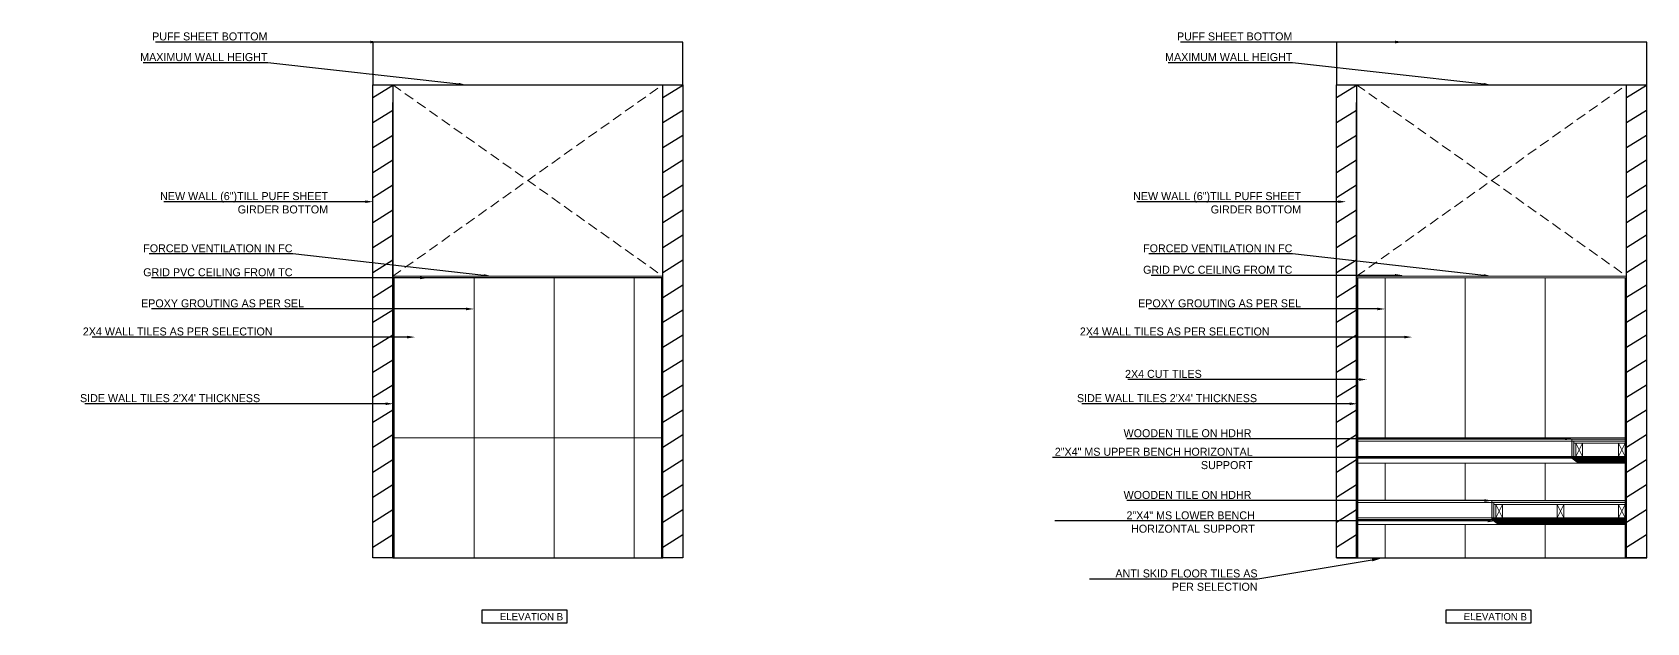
# Model space of a CAD drawing. Header units: millimetres. Extents: x 1464389 to 1998638, y -29162 to 256806.
# Drawn here: x 1628690 to 1640794, y 103465 to 107891 of the extents above; entities that cross this region are included whole.
import ezdxf
from ezdxf import colors
from ezdxf.entities.mleader import LeaderData, LeaderLine
from ezdxf.math import Vec2, Vec3

# ---------------------------------------------------------------- set-up
doc = ezdxf.new("R2010")
doc.units = ezdxf.units.MM
doc.header["$LTSCALE"] = 15
doc.linetypes.add('DASHED2', pattern=[0.375, 0.25, -0.125])
doc.layers.get('0').update_dxf_attribs({"lineweight": 5})
for name, color, linetype, lineweight in [('false ceiling', 124, 'Continuous', 9), ('Hatch', 252, 'Continuous', 15), ('LS_DR_TEXT', 7, 'Continuous', 13), ('WALL TILE', 4, 'Continuous', 5)]:
    doc.layers.add(name, color=color, linetype=linetype, lineweight=lineweight)
for name, color, linetype in [('Layer 1', 7, 'Continuous'), ('NEW WALL', 5, 'Continuous'), ('S-pchat-9', 9, 'Continuous'), ('Text', 250, 'Continuous'), ('Walls & Columns', 7, 'Continuous')]:
    doc.layers.add(name, color=color, linetype=linetype)
doc.layers.add('TEXTS', color=7, linetype='Continuous', true_color=0x636466)

msp = doc.modelspace()

# ---------------------------------------------------------------- hatches: boundary and pattern name
at = {"layer": 'Hatch', "ltscale": 0.25}
h = msp.add_hatch(color=256, dxfattribs=at)
h.dxf.hatch_style = 1
h.paths.add_polyline_path([(1640233.6, 104840.6), (1640633.6, 104840.6), (1640633.6, 104825.6), (1640233.6, 104825.6)])
h.paths.add_polyline_path([(1640233.6, 104810.6), (1640248.6, 104810.6), (1640248.6, 104710.6), (1640233.6, 104710.6)])
h.paths.add_polyline_path([(1640233.6, 104825.6), (1640248.6, 104825.6), (1640248.6, 104810.6), (1640233.6, 104810.6)])
h = msp.add_hatch(dxfattribs=at)
h.set_pattern_fill('ANSI32', color=256)
h.set_pattern_definition([(45, (475987.733, 419763.2575), (-6.73519209, 6.73519209), []), (45, (475992.223, 419763.2575), (-6.73519209, 6.73519209), [])])
h.paths.add_polyline_path([(1640233.6, 104698.6), (1640233.6, 104710.6), (1640633.6, 104710.6), (1640633.6, 104660.6), (1640283.6, 104660.6)])
h = msp.add_hatch(color=256, dxfattribs=at)
h.dxf.hatch_style = 1
h.paths.add_polyline_path([(1639633.6, 104380.6), (1640633.6, 104380.6), (1640633.6, 104365.6), (1639633.6, 104365.6)])
h.paths.add_polyline_path([(1639633.6, 104365.6), (1639648.6, 104365.6), (1639648.6, 104250.6), (1639633.6, 104250.6)])
h = msp.add_hatch(dxfattribs=at)
h.set_pattern_fill('ANSI32', color=256)
h.set_pattern_definition([(45, (473470.223, 419763.2575), (-6.73519209, 6.73519209), []), (45, (473474.713, 419763.2575), (-6.73519209, 6.73519209), [])])
h.paths.add_polyline_path([(1639633.6, 104250.6), (1639648.6, 104250.6), (1639663.6, 104250.6), (1639713.6, 104250.6), (1640633.6, 104250.6), (1640633.6, 104200.6), (1639683.6, 104200.6), (1639633.6, 104238.6)])
at = {"layer": 'Layer 1', "ltscale": 0.25}
h = msp.add_hatch(dxfattribs=at)
h.set_pattern_fill('ANSI31', color=8, scale=50, angle=167)
h.set_pattern_definition([(212, (735607.25, 284356.97), (84.124683, -134.627635), [])])
h.paths.add_polyline_path([(1631392.5, 107497.6), (1631242.5, 107497.6), (1631242.5, 103950.6), (1631392.5, 103950.6)])
h = msp.add_hatch(dxfattribs=at)
h.set_pattern_fill('ANSI31', color=8, scale=50, angle=167)
h.set_pattern_definition([(212, (737781.7, 284356.97), (84.124683, -134.627635), [])])
h.paths.add_polyline_path([(1633567, 107497.6), (1633417, 107497.6), (1633417, 103950.6), (1633567, 103950.6)])
h = msp.add_hatch(dxfattribs=at)
h.set_pattern_fill('ANSI31', color=8, scale=50, angle=167)
h.set_pattern_definition([(212, (742833.81, 284356.97), (84.124683, -134.627635), [])])
h.paths.add_polyline_path([(1638619.1, 107497.6), (1638469.1, 107497.6), (1638469.1, 103950.6), (1638619.1, 103950.6)])
h = msp.add_hatch(dxfattribs=at)
h.set_pattern_fill('ANSI31', color=8, scale=50, angle=167)
h.set_pattern_definition([(212, (745008.27, 284356.97), (84.124683, -134.627635), [])])
h.paths.add_polyline_path([(1640793.6, 107497.6), (1640643.6, 107497.6), (1640643.6, 103950.6), (1640793.6, 103950.6)])

# ---------------------------------------------------------------- linework, layer by layer
at = {"linetype": 'DASHED2', "ltscale": 20}
for p, q in [((1631392.5, 107497.6), (1633417, 106062.6)), ((1631392.5, 106062.6), (1633417, 107497.6)), ((1638619.1, 107497.6), (1640643.6, 106062.6)), ((1638619.1, 106062.6), (1640643.6, 107497.6))]:
    msp.add_line(p, q, dxfattribs=at)
at = {"ltscale": 0.25}
for p, q in [((1638629.1, 104840.6), (1640233.6, 104840.6)), ((1638629.1, 104825.6), (1640233.6, 104825.6)), ((1638629.1, 104710.6), (1640233.6, 104710.6)), ((1640313.6, 104810.6), (1640263.6, 104710.6)), ((1640263.6, 104810.6), (1640313.6, 104710.6)), ((1640633.6, 104810.6), (1640583.6, 104710.6)), ((1640583.6, 104810.6), (1640633.6, 104710.6)), ((1640233.6, 104698.6), (1638629.1, 104698.6)), ((1640283.6, 104660.6), (1638629.1, 104660.6)), ((1639633.6, 104380.6), (1638629.1, 104380.6)), ((1639633.6, 104365.6), (1638629.1, 104365.6)), ((1639713.6, 104350.6), (1639663.6, 104250.6)), ((1639663.6, 104350.6), (1639713.6, 104250.6)), ((1640583.6, 104350.6), (1639713.6, 104350.6)), ((1640173.6, 104350.6), (1640123.6, 104250.6)), ((1640123.6, 104350.6), (1640173.6, 104250.6)), ((1640633.6, 104350.6), (1640583.6, 104250.6)), ((1640583.6, 104350.6), (1640633.6, 104250.6)), ((1639633.6, 104250.6), (1638629.1, 104250.6)), ((1639633.6, 104238.6), (1638629.1, 104238.6)), ((1639683.6, 104200.6), (1638629.1, 104200.6))]:
    msp.add_line(p, q, dxfattribs=at)
for points in [[(1640633.6, 104840.6), (1640233.6, 104840.6), (1640233.6, 104825.6), (1640633.6, 104825.6)], [(1640248.6, 104825.6), (1640233.6, 104825.6), (1640233.6, 104710.6), (1640248.6, 104710.6)], [(1640633.6, 104825.6), (1640248.6, 104825.6), (1640248.6, 104810.6), (1640633.6, 104810.6)], [(1640313.6, 104810.6), (1640263.6, 104810.6), (1640263.6, 104710.6), (1640313.6, 104710.6)], [(1640633.6, 104810.6), (1640583.6, 104810.6), (1640583.6, 104710.6), (1640633.6, 104710.6)], [(1640633.6, 104380.6), (1639633.6, 104380.6), (1639633.6, 104365.6), (1640633.6, 104365.6)], [(1639633.6, 104250.6), (1639648.6, 104250.6), (1639648.6, 104365.6), (1639633.6, 104365.6)], [(1640633.6, 104365.6), (1639648.6, 104365.6), (1639648.6, 104350.6), (1640633.6, 104350.6)], [(1639663.6, 104350.6), (1639648.6, 104350.6), (1639648.6, 104250.6), (1639663.6, 104250.6)], [(1639713.6, 104350.6), (1639663.6, 104350.6), (1639663.6, 104250.6), (1639713.6, 104250.6)], [(1640173.6, 104350.6), (1640123.6, 104350.6), (1640123.6, 104250.6), (1640173.6, 104250.6)], [(1640633.6, 104350.6), (1640583.6, 104350.6), (1640583.6, 104250.6), (1640633.6, 104250.6)]]:
    msp.add_lwpolyline(points, close=True, dxfattribs=at)
for points in [[(1640633.6, 104660.6), (1640633.6, 104710.6), (1640233.6, 104710.6), (1640233.6, 104698.6), (1640283.6, 104660.6), (1640633.6, 104660.6)], [(1640633.6, 104200.6), (1640633.6, 104250.6), (1639633.6, 104250.6)], [(1640633.6, 104200.6), (1640633.6, 104250.6), (1639633.6, 104250.6), (1639633.6, 104238.6), (1639683.6, 104200.6), (1640633.6, 104200.6)]]:
    msp.add_lwpolyline(points, dxfattribs=at)
at = {"layer": 'false ceiling', "ltscale": 0.25}
for p, q in [((1631392.5, 106062.6), (1633417, 106062.6)), ((1631392.5, 106050.6), (1633417, 106050.6)), ((1638619.1, 106062.6), (1640643.6, 106062.6)), ((1638619.1, 106050.6), (1640643.6, 106050.6))]:
    msp.add_line(p, q, dxfattribs=at)
at = {"layer": 'NEW WALL', "ltscale": 0.25}
for points in [[(1631242.5, 107497.6), (1631392.5, 107497.6), (1631392.5, 103950.6), (1631242.5, 103950.6)], [(1633417, 107497.6), (1633567, 107497.6), (1633567, 103950.6), (1633417, 103950.6)], [(1638469.1, 107497.6), (1638619.1, 107497.6), (1638619.1, 103950.6), (1638469.1, 103950.6)], [(1640643.6, 107497.6), (1640793.6, 107497.6), (1640793.6, 103950.6), (1640643.6, 103950.6)]]:
    msp.add_lwpolyline(points, close=True, dxfattribs=at)
at = {"layer": 'S-pchat-9', "ltscale": 0.25}
for points in [[(1631242.5, 107497.6), (1633567.7, 107497.6), (1633567.7, 107815.6), (1631242.5, 107815.6)], [(1638469.1, 107497.6), (1640794.3, 107497.6), (1640794.3, 107815.6), (1638469.1, 107815.6)], [(1631392.5, 103949.8), (1633417, 103949.8), (1633417, 106050.6), (1631392.5, 106050.6)]]:
    msp.add_lwpolyline(points, close=True, dxfattribs=at)
at = {"layer": 'Text', "color": 32, "ltscale": 0.25}
for points in [[(1632701.4, 103557.6), (1632061.4, 103557.6), (1632061.4, 103464.7), (1632701.4, 103464.7)], [(1639927.9, 103557.6), (1639288, 103557.6), (1639288, 103464.7), (1639927.9, 103464.7)]]:
    msp.add_lwpolyline(points, close=True, dxfattribs=at)
at = {"layer": 'WALL TILE', "ltscale": 0.25}
for p, q in [((1633407, 103950.6), (1633407, 104850.6)), ((1640033.6, 104850.6), (1639433.6, 104850.6)), ((1640633.6, 104850.6), (1640033.6, 104850.6)), ((1640633.6, 103950.6), (1640633.6, 104850.6)), ((1639433.6, 104660.6), (1639433.6, 104380.4)), ((1640033.6, 104380.6), (1640033.6, 104660.6)), ((1640033.6, 104660.6), (1640033.6, 104380.6)), ((1639433.6, 104200.6), (1639433.6, 103950.6)), ((1640033.6, 104202.7), (1640033.6, 104202.7)), ((1640033.6, 103950.6), (1640033.6, 104200.6)), ((1640033.6, 104200.6), (1640033.6, 103950.6)), ((1639433.6, 103950.6), (1640033.6, 103950.6)), ((1640033.6, 103950.6), (1640633.6, 103950.6))]:
    msp.add_line(p, q, dxfattribs=at)
for points in [[(1631392.5, 106050.6), (1631402.5, 106050.6), (1631402.5, 103950.6), (1631392.5, 103950.6)], [(1631402.5, 104850.6), (1632002.5, 104850.6), (1632002.5, 106050.6), (1631402.5, 106050.6)], [(1632002.5, 104850.6), (1632602.5, 104850.6), (1632602.5, 106050.6), (1632002.5, 106050.6)], [(1632602.5, 104850.6), (1633202.5, 104850.6), (1633202.5, 106050.6), (1632602.5, 106050.6)], [(1633202.5, 104850.6), (1633407, 104850.6), (1633407, 106050.6), (1633202.5, 106050.6)], [(1633407, 106050.6), (1633417, 106050.6), (1633417, 103950.6), (1633407, 103950.6)], [(1638619.1, 106050.6), (1638629.1, 106050.6), (1638629.1, 103950.6), (1638619.1, 103950.6)], [(1638833.6, 104850.6), (1638629.1, 104850.6), (1638629.1, 106050.6), (1638833.6, 106050.6)], [(1638833.6, 104850.6), (1639433.6, 104850.6), (1639433.6, 106050.6), (1638833.6, 106050.6)], [(1639433.6, 104850.6), (1640033.6, 104850.6), (1640033.6, 106050.6), (1639433.6, 106050.6)], [(1640033.6, 104850.6), (1640633.6, 104850.6), (1640633.6, 106050.6), (1640033.6, 106050.6)], [(1640633.6, 106050.6), (1640643.6, 106050.6), (1640643.6, 103950.6), (1640633.6, 103950.6)], [(1631402.5, 103949.8), (1632002.5, 103949.8), (1632002.5, 104850.6), (1631402.5, 104850.6)], [(1632002.5, 103949.8), (1632602.5, 103949.8), (1632602.5, 104850.6), (1632002.5, 104850.6)], [(1632602.5, 103949.8), (1633202.5, 103949.8), (1633202.5, 104850.6), (1632602.5, 104850.6)], [(1633202.5, 104850.6), (1633407, 104850.6), (1633407, 103950.6), (1633202.5, 103950.6)]]:
    msp.add_lwpolyline(points, close=True, dxfattribs=at)
for points in [[(1638833.6, 104200.6), (1638833.6, 103950.6), (1638629.1, 103950.6), (1638629.1, 104660.6), (1638833.6, 104660.6), (1638833.6, 104380.4)], [(1639433.6, 104380.4), (1639433.6, 104660.6), (1638833.6, 104660.6), (1638833.6, 104380.4)], [(1638833.6, 104200.6), (1638833.6, 103950.6), (1639433.6, 103950.6), (1639433.6, 104200.6)]]:
    msp.add_lwpolyline(points, dxfattribs=at)
at = {"layer": 'Walls & Columns', "ltscale": 0.25}
for p, q in [((1633567.7, 107815.6), (1631242.5, 107815.6)), ((1640794.3, 107815.6), (1638469.1, 107815.6)), ((1631392.5, 103950.6), (1631392.5, 107365.6)), ((1633417, 103950.6), (1633417, 107365.6)), ((1638619.1, 103950.6), (1638619.1, 107365.6)), ((1640643.6, 103950.6), (1640643.6, 107365.6))]:
    msp.add_line(p, q, dxfattribs=at)
msp.add_lwpolyline([(1638469.1, 103950.6), (1640794.3, 103950.6)], dxfattribs=at)

# ---------------------------------------------------------------- texts
at = {"layer": 'LS_DR_TEXT', "char_height": 54.107, "attachment_point": 9, "rotation": 359.76961}
for insert in [(1632669.9, 103481.4), (1639896.5, 103481.4)]:
    msp.add_mtext_dynamic_manual_height_columns('ELEVATION B', width=966.759, gutter_width=202.9, heights=[0], dxfattribs=dict(at, insert=insert))

# ---------------------------------------------------------------- leaders
at = {"layer": 'TEXTS', "color": 251, "true_color": 0x636466}
ml = msp.add_multileader_mtext('Standard', dxfattribs=at)
ml.set_content('PUFF SHEET BOTTOM', color=(99, 100, 102))
ml.set_leader_properties()
ml.build(insert=Vec2(0, 0))
ml.multileader.update_dxf_attribs({"has_dogleg": 0, "text_right_attachment_type": 6, "dogleg_length": 0.36, "arrow_head_size": 60})
ctx = ml.context
ctx.base_point, ctx.char_height, ctx.arrow_head_size, ctx.plane_origin = Vec3(1629451.3, 107859.9), 60, 60, Vec3(1632256.8, 107812.4)
ctx.right_attachment, ctx.text_align_type = 6, 2
notes = []
notes.append((ctx, [(0, (1, 1, 0), (1630455.7, 107817.9), (-1, 0), 0.36, [(0, [(1631284, 107817.8)], 0, [])])]))
ctx.mtext.insert, ctx.mtext.width, ctx.mtext.alignment, ctx.mtext.flow_direction = Vec3(1630453.3, 107889.9), 1487.784, 3, 5
ml = msp.add_multileader_mtext('Standard', dxfattribs=at)
ml.set_content('PUFF SHEET BOTTOM', color=(99, 100, 102))
ml.set_leader_properties()
ml.build(insert=Vec2(0, 0))
ml.multileader.update_dxf_attribs({"has_dogleg": 0, "text_right_attachment_type": 6, "dogleg_length": 0.36, "arrow_head_size": 60})
ctx = ml.context
ctx.base_point, ctx.char_height, ctx.arrow_head_size, ctx.plane_origin = Vec3(1637135.4, 107859.9), 60, 60, Vec3(1639940.9, 107812.4)
ctx.right_attachment, ctx.text_align_type = 6, 2
notes.append((ctx, [(0, (1, 1, 0), (1638139.8, 107817.9), (-1, 0), 0.36, [(0, [(1638968.1, 107817.8)], 0, [])])]))
ctx.mtext.insert, ctx.mtext.width, ctx.mtext.alignment, ctx.mtext.flow_direction = Vec3(1638137.4, 107889.9), 1487.784, 3, 5
ml = msp.add_multileader_mtext('Standard', dxfattribs=at)
ml.set_content('MAXIMUM WALL HEIGHT', color=(99, 100, 102))
ml.set_leader_properties()
ml.build(insert=Vec2(0, 0))
ml.multileader.update_dxf_attribs({"has_dogleg": 0, "text_right_attachment_type": 6, "dogleg_length": 0.36, "arrow_head_size": 60})
ctx = ml.context
ctx.base_point, ctx.char_height, ctx.arrow_head_size, ctx.plane_origin = Vec3(1629351.3, 107704.9), 60, 60, Vec3(1632256.8, 107657.4)
ctx.right_attachment, ctx.text_align_type = 6, 2
notes.append((ctx, [(0, (1, 1, 0), (1630455.7, 107662.9), (-1, 0), 0.36, [(0, [(1631948.4, 107494.6)], 0, [])])]))
ctx.mtext.insert, ctx.mtext.width, ctx.mtext.alignment, ctx.mtext.flow_direction = Vec3(1630453.3, 107734.9), 1487.784, 3, 5
ml = msp.add_multileader_mtext('Standard', dxfattribs=at)
ml.set_content('MAXIMUM WALL HEIGHT', color=(99, 100, 102))
ml.set_leader_properties()
ml.build(insert=Vec2(0, 0))
ml.multileader.update_dxf_attribs({"has_dogleg": 0, "text_right_attachment_type": 6, "dogleg_length": 0.36, "arrow_head_size": 60})
ctx = ml.context
ctx.base_point, ctx.char_height, ctx.arrow_head_size, ctx.plane_origin = Vec3(1637035.4, 107704.9), 60, 60, Vec3(1639940.9, 107657.4)
ctx.right_attachment, ctx.text_align_type = 6, 2
notes.append((ctx, [(0, (1, 1, 0), (1638139.8, 107662.9), (-1, 0), 0.36, [(0, [(1639632.5, 107494.6)], 0, [])])]))
ctx.mtext.insert, ctx.mtext.width, ctx.mtext.alignment, ctx.mtext.flow_direction = Vec3(1638137.4, 107734.9), 1487.784, 3, 5
ml = msp.add_multileader_mtext('Standard', dxfattribs=at)
ml.set_content('NEW WALL (6")TILL PUFF SHEET\\PGIRDER BOTTOM', color=(99, 100, 102))
ml.set_leader_properties()
ml.build(insert=Vec2(0, 0))
ml.multileader.update_dxf_attribs({"has_dogleg": 0, "text_right_attachment_type": 6, "dogleg_length": 0.36, "arrow_head_size": 60})
ctx = ml.context
ctx.base_point, ctx.char_height, ctx.arrow_head_size, ctx.plane_origin = Vec3(1629285.6, 106662.8), 60, 60, Vec3(1632711.1, 106615.3)
ctx.right_attachment, ctx.text_align_type = 6, 2
notes.append((ctx, [(0, (1, 1, 0), (1630910, 106620.8), (-1, 0), 0.36, [(0, [(1631246.1, 106620.7)], 0, [])])]))
ctx.mtext.insert, ctx.mtext.width, ctx.mtext.alignment, ctx.mtext.flow_direction = Vec3(1630907.6, 106692.8), 1695.975, 3, 5
ml = msp.add_multileader_mtext('Standard', dxfattribs=at)
ml.set_content('NEW WALL (6")TILL PUFF SHEET\\PGIRDER BOTTOM', color=(99, 100, 102))
ml.set_leader_properties()
ml.build(insert=Vec2(0, 0))
ml.multileader.update_dxf_attribs({"has_dogleg": 0, "text_right_attachment_type": 6, "dogleg_length": 0.36, "arrow_head_size": 60})
ctx = ml.context
ctx.base_point, ctx.char_height, ctx.arrow_head_size, ctx.plane_origin = Vec3(1636580.8, 106662.8), 60, 60, Vec3(1640006.3, 106615.3)
ctx.right_attachment, ctx.text_align_type = 6, 2
notes.append((ctx, [(0, (1, 1, 0), (1638205.2, 106620.8), (-1, 0), 0.36, [(0, [(1638541.3, 106620.7)], 0, [])])]))
ctx.mtext.insert, ctx.mtext.width, ctx.mtext.alignment, ctx.mtext.flow_direction = Vec3(1638202.8, 106692.8), 1695.975, 3, 5
ml = msp.add_multileader_mtext('Standard', dxfattribs=at)
ml.set_content('FORCED VENTILATION IN FC', color=(99, 100, 102))
ml.set_leader_properties()
ml.build(insert=Vec2(0, 0))
ml.multileader.update_dxf_attribs({"has_dogleg": 0, "text_right_attachment_type": 6, "dogleg_length": 0.36, "arrow_head_size": 60})
ctx = ml.context
ctx.base_point, ctx.char_height, ctx.arrow_head_size, ctx.plane_origin = Vec3(1629258.8, 106271.4), 60, 60, Vec3(1632444.3, 106224)
ctx.right_attachment, ctx.text_align_type = 6, 2
notes.append((ctx, [(0, (1, 1, 0), (1630643.2, 106229.4), (-1, 0), 0.36, [(0, [(1632135.9, 106061.2)], 0, [])])]))
ctx.mtext.insert, ctx.mtext.width, ctx.mtext.alignment, ctx.mtext.flow_direction = Vec3(1630640.8, 106301.4), 1487.784, 3, 5
ml = msp.add_multileader_mtext('Standard', dxfattribs=at)
ml.set_content('FORCED VENTILATION IN FC', color=(99, 100, 102))
ml.set_leader_properties()
ml.build(insert=Vec2(0, 0))
ml.multileader.update_dxf_attribs({"has_dogleg": 0, "text_right_attachment_type": 6, "dogleg_length": 0.36, "arrow_head_size": 60})
ctx = ml.context
ctx.base_point, ctx.char_height, ctx.arrow_head_size, ctx.plane_origin = Vec3(1636755.4, 106271.4), 60, 60, Vec3(1639940.9, 106224)
ctx.right_attachment, ctx.text_align_type = 6, 2
notes.append((ctx, [(0, (1, 1, 0), (1638139.8, 106229.4), (-1, 0), 0.36, [(0, [(1639632.5, 106061.2)], 0, [])])]))
ctx.mtext.insert, ctx.mtext.width, ctx.mtext.alignment, ctx.mtext.flow_direction = Vec3(1638137.4, 106301.4), 1487.784, 3, 5
ml = msp.add_multileader_mtext('Standard', dxfattribs=at)
ml.set_content('GRID PVC CEILING FROM TC', color=(99, 100, 102))
ml.set_leader_properties()
ml.build(insert=Vec2(0, 0))
ml.multileader.update_dxf_attribs({"has_dogleg": 0, "text_right_attachment_type": 6, "dogleg_length": 0.36, "arrow_head_size": 60})
ctx = ml.context
ctx.base_point, ctx.char_height, ctx.arrow_head_size, ctx.plane_origin = Vec3(1629258.8, 106091.8), 60, 60, Vec3(1632444.3, 106044.3)
ctx.right_attachment, ctx.text_align_type = 6, 2
notes.append((ctx, [(0, (1, 1, 0), (1630643.2, 106049.8), (-1, 0), 0.36, [(0, [(1631657.9, 106049.7)], 0, [])])]))
ctx.mtext.insert, ctx.mtext.width, ctx.mtext.alignment, ctx.mtext.flow_direction = Vec3(1630640.8, 106121.8), 1487.784, 3, 5
ml = msp.add_multileader_mtext('Standard', dxfattribs=at)
ml.set_content('GRID PVC CEILING FROM TC', color=(99, 100, 102))
ml.set_leader_properties()
ml.build(insert=Vec2(0, 0))
ml.multileader.update_dxf_attribs({"has_dogleg": 0, "text_right_attachment_type": 6, "dogleg_length": 0.36, "arrow_head_size": 60})
ctx = ml.context
ctx.base_point, ctx.char_height, ctx.arrow_head_size, ctx.plane_origin = Vec3(1636755.4, 106110.7), 60, 60, Vec3(1639940.9, 106063.2)
ctx.right_attachment, ctx.text_align_type = 6, 2
notes.append((ctx, [(0, (1, 1, 0), (1638139.8, 106068.7), (-1, 0), 0.36, [(0, [(1638968.1, 106068.6)], 0, [])])]))
ctx.mtext.insert, ctx.mtext.width, ctx.mtext.alignment, ctx.mtext.flow_direction = Vec3(1638137.4, 106140.7), 1487.784, 3, 5
ml = msp.add_multileader_mtext('Standard', dxfattribs=at)
ml.set_content('EPOXY GROUTING AS PER SEL', color=(99, 100, 102))
ml.set_leader_properties()
ml.build(insert=Vec2(0, 0))
ml.multileader.update_dxf_attribs({"has_dogleg": 0, "text_right_attachment_type": 6, "dogleg_length": 0.36, "arrow_head_size": 60})
ctx = ml.context
ctx.base_point, ctx.char_height, ctx.arrow_head_size, ctx.plane_origin = Vec3(1629265.5, 105858.8), 60, 60, Vec3(1632530.9, 105811.3)
ctx.right_attachment, ctx.text_align_type = 6, 2
notes.append((ctx, [(0, (1, 1, 0), (1630729.8, 105816.8), (-1, 0), 0.36, [(0, [(1632002.5, 105816.7)], 0, [])])]))
ctx.mtext.insert, ctx.mtext.width, ctx.mtext.alignment, ctx.mtext.flow_direction = Vec3(1630727.5, 105888.8), 1487.784, 3, 5
ml = msp.add_multileader_mtext('Standard', dxfattribs=at)
ml.set_content('EPOXY GROUTING AS PER SEL', color=(99, 100, 102))
ml.set_leader_properties()
ml.build(insert=Vec2(0, 0))
ml.multileader.update_dxf_attribs({"has_dogleg": 0, "text_right_attachment_type": 6, "dogleg_length": 0.36, "arrow_head_size": 60})
ctx = ml.context
ctx.base_point, ctx.char_height, ctx.arrow_head_size, ctx.plane_origin = Vec3(1636740.8, 105858.8), 60, 60, Vec3(1640006.3, 105811.3)
ctx.right_attachment, ctx.text_align_type = 6, 2
notes.append((ctx, [(0, (1, 1, 0), (1638205.2, 105816.8), (-1, 0), 0.36, [(0, [(1638833.6, 105816.7)], 0, [])])]))
ctx.mtext.insert, ctx.mtext.width, ctx.mtext.alignment, ctx.mtext.flow_direction = Vec3(1638202.8, 105888.8), 1487.784, 3, 5
ml = msp.add_multileader_mtext('Standard', dxfattribs=at)
ml.set_content('2X4 WALL TILES AS PER SELECTION', color=(99, 100, 102))
ml.set_leader_properties()
ml.build(insert=Vec2(0, 0))
ml.multileader.update_dxf_attribs({"has_dogleg": 0, "text_right_attachment_type": 6, "dogleg_length": 0.36, "arrow_head_size": 60})
ctx = ml.context
ctx.base_point, ctx.char_height, ctx.arrow_head_size, ctx.plane_origin = Vec3(1629249.4, 105647.9), 60, 60, Vec3(1632294.9, 105600.4)
ctx.right_attachment, ctx.text_align_type = 6, 2
notes.append((ctx, [(0, (1, 1, 0), (1630493.8, 105605.9), (-1, 0), 0.36, [(0, [(1631560.6, 105605.8)], 0, [])])]))
ctx.mtext.insert, ctx.mtext.width, ctx.mtext.alignment, ctx.mtext.flow_direction = Vec3(1630491.4, 105677.9), 1487.784, 3, 5
ml = msp.add_multileader_mtext('Standard', dxfattribs=at)
ml.set_content('2X4 WALL TILES AS PER SELECTION', color=(99, 100, 102))
ml.set_leader_properties()
ml.build(insert=Vec2(0, 0))
ml.multileader.update_dxf_attribs({"has_dogleg": 0, "text_right_attachment_type": 6, "dogleg_length": 0.36, "arrow_head_size": 60})
ctx = ml.context
ctx.base_point, ctx.char_height, ctx.arrow_head_size, ctx.plane_origin = Vec3(1636724.7, 105647.9), 60, 60, Vec3(1639770.2, 105600.4)
ctx.right_attachment, ctx.text_align_type = 6, 2
notes.append((ctx, [(0, (1, 1, 0), (1637969.1, 105605.9), (-1, 0), 0.36, [(0, [(1639035.9, 105605.8)], 0, [])])]))
ctx.mtext.insert, ctx.mtext.width, ctx.mtext.alignment, ctx.mtext.flow_direction = Vec3(1637966.7, 105677.9), 1487.784, 3, 5
ml = msp.add_multileader_mtext('Standard', dxfattribs=at)
ml.set_content('2X4 CUT TILES', color=(99, 100, 102))
ml.set_leader_properties()
ml.build(insert=Vec2(0, 0))
ml.multileader.update_dxf_attribs({"has_dogleg": 0, "text_right_attachment_type": 6, "dogleg_length": 0.36, "arrow_head_size": 60})
ctx = ml.context
ctx.base_point, ctx.char_height, ctx.arrow_head_size, ctx.plane_origin = Vec3(1636716.2, 105329.9), 60, 60, Vec3(1639261.7, 105282.4)
ctx.right_attachment, ctx.text_align_type = 6, 2
notes.append((ctx, [(0, (1, 1, 0), (1637460.6, 105287.9), (-1, 0), 0.36, [(0, [(1638696.8, 105287.8)], 0, [])])]))
ctx.mtext.insert, ctx.mtext.width, ctx.mtext.alignment, ctx.mtext.flow_direction = Vec3(1637458.2, 105359.9), 1487.784, 3, 5
ml = msp.add_multileader_mtext('Standard', dxfattribs=at)
ml.set_content("SIDE WALL TILES 2'X4' THICKNESS", color=(99, 100, 102))
ml.set_leader_properties()
ml.build(insert=Vec2(0, 0))
ml.multileader.update_dxf_attribs({"has_dogleg": 0, "text_right_attachment_type": 6, "dogleg_length": 0.36, "arrow_head_size": 60})
ctx = ml.context
ctx.base_point, ctx.char_height, ctx.arrow_head_size, ctx.plane_origin = Vec3(1629236.3, 105148.1), 60, 60, Vec3(1632201.7, 105100.6)
ctx.right_attachment, ctx.text_align_type = 6, 2
notes.append((ctx, [(0, (1, 1, 0), (1630400.6, 105106.1), (-1, 0), 0.36, [(0, [(1631398.5, 105106)], 0, [])])]))
ctx.mtext.insert, ctx.mtext.width, ctx.mtext.alignment, ctx.mtext.flow_direction = Vec3(1630398.3, 105178.1), 1708.262, 3, 5
ml = msp.add_multileader_mtext('Standard', dxfattribs=at)
ml.set_content("SIDE WALL TILES 2'X4' THICKNESS", color=(99, 100, 102))
ml.set_leader_properties()
ml.build(insert=Vec2(0, 0))
ml.multileader.update_dxf_attribs({"has_dogleg": 0, "text_right_attachment_type": 6, "dogleg_length": 0.36, "arrow_head_size": 60})
ctx = ml.context
ctx.base_point, ctx.char_height, ctx.arrow_head_size, ctx.plane_origin = Vec3(1636711, 105148.1), 60, 60, Vec3(1639676.5, 105100.6)
ctx.right_attachment, ctx.text_align_type = 6, 2
notes.append((ctx, [(0, (1, 1, 0), (1637875.4, 105106.1), (-1, 0), 0.36, [(0, [(1638626.3, 105106)], 0, [])])]))
ctx.mtext.insert, ctx.mtext.width, ctx.mtext.alignment, ctx.mtext.flow_direction = Vec3(1637873, 105178.1), 1487.784, 3, 5
ml = msp.add_multileader_mtext('Standard', dxfattribs=at)
ml.set_content('WOODEN TILE ON HDHR', color=(99, 100, 102))
ml.set_leader_properties()
ml.build(insert=Vec2(0, 0))
ml.multileader.update_dxf_attribs({"has_dogleg": 0, "text_right_attachment_type": 6, "dogleg_length": 0.36, "arrow_head_size": 60})
ctx = ml.context
ctx.base_point, ctx.char_height, ctx.arrow_head_size, ctx.plane_origin = Vec3(1636708.5, 104885.2), 60, 60, Vec3(1639633.9, 104837.7)
ctx.right_attachment, ctx.text_align_type = 6, 2
notes.append((ctx, [(0, (1, 1, 0), (1637832.8, 104843.2), (-1, 0), 0.36, [(0, [(1640242.7, 104843.1)], 0, [])])]))
ctx.mtext.insert, ctx.mtext.width, ctx.mtext.alignment, ctx.mtext.flow_direction = Vec3(1637830.5, 104915.2), 1487.784, 3, 5
ml = msp.add_multileader_mtext('Standard', dxfattribs=at)
ml.set_content('2"X4" MS UPPER BENCH HORIZONTAL SUPPORT', color=(99, 100, 102))
ml.set_leader_properties()
ml.build(insert=Vec2(0, 0))
ml.multileader.update_dxf_attribs({"has_dogleg": 0, "text_right_attachment_type": 6, "dogleg_length": 0.36, "arrow_head_size": 60})
ctx = ml.context
ctx.base_point, ctx.char_height, ctx.arrow_head_size, ctx.plane_origin = Vec3(1636697.8, 104746.3), 60, 60, Vec3(1639643.2, 104698.8)
ctx.right_attachment, ctx.text_align_type = 6, 2
notes.append((ctx, [(0, (1, 1, 0), (1637842.1, 104704.3), (-1, 0), 0.36, [(0, [(1640248.4, 104704.2)], 0, [])])]))
ctx.mtext.insert, ctx.mtext.width, ctx.mtext.alignment, ctx.mtext.flow_direction = Vec3(1637839.8, 104776.3), 1485.467, 3, 5
ml = msp.add_multileader_mtext('Standard', dxfattribs=at)
ml.set_content('WOODEN TILE ON HDHR', color=251)
ml.set_leader_properties()
ml.build(insert=Vec2(0, 0))
ml.multileader.update_dxf_attribs({"has_dogleg": 0, "text_right_attachment_type": 6, "dogleg_length": 0.36, "arrow_head_size": 60})
ctx = ml.context
ctx.base_point, ctx.char_height, ctx.arrow_head_size, ctx.plane_origin = Vec3(1636708.5, 104422.5), 60, 60, Vec3(1639633.9, 104375)
ctx.right_attachment, ctx.text_align_type = 6, 2
notes.append((ctx, [(0, (1, 1, 0), (1637832.8, 104380.5), (-1, 0), 0.36, [(0, [(1639637.3, 104380.4)], 0, [])])]))
ctx.mtext.insert, ctx.mtext.width, ctx.mtext.alignment, ctx.mtext.flow_direction = Vec3(1637830.5, 104452.5), 1487.784, 3, 5
ml = msp.add_multileader_mtext('Standard', dxfattribs=at)
ml.set_content('2"X4" MS LOWER BENCH HORIZONTAL SUPPORT', color=(99, 100, 102))
ml.set_leader_properties()
ml.build(insert=Vec2(0, 0))
ml.multileader.update_dxf_attribs({"has_dogleg": 0, "text_right_attachment_type": 6, "dogleg_length": 0.36, "arrow_head_size": 60})
ctx = ml.context
ctx.base_point, ctx.char_height, ctx.arrow_head_size, ctx.plane_origin = Vec3(1636693.8, 104269.5), 60, 60, Vec3(1639659.3, 104222)
ctx.right_attachment, ctx.text_align_type = 6, 2
notes.append((ctx, [(0, (1, 1, 0), (1637858.2, 104227.5), (-1, 0), 0.36, [(0, [(1639661.4, 104227.4)], 0, [])])]))
ctx.mtext.insert, ctx.mtext.width, ctx.mtext.alignment, ctx.mtext.flow_direction = Vec3(1637855.8, 104299.5), 1485.467, 3, 5
ml = msp.add_multileader_mtext('Standard', dxfattribs=at)
ml.set_content('ANTI SKID FLOOR TILES AS PER SELECTION', color=(99, 100, 102))
ml.set_leader_properties()
ml.build(insert=Vec2(0, 0))
ml.multileader.update_dxf_attribs({"has_dogleg": 0, "text_right_attachment_type": 6, "dogleg_length": 0.36, "arrow_head_size": 60})
ctx = ml.context
ctx.base_point, ctx.char_height, ctx.arrow_head_size, ctx.plane_origin = Vec3(1636694.5, 103834), 60, 60, Vec3(1639680, 103786.6)
ctx.right_attachment, ctx.text_align_type = 6, 2
notes.append((ctx, [(0, (1, 1, 0), (1637878.9, 103792), (-1, 0), 0.36, [(0, [(1638794.5, 103943.7)], 0, [])])]))
ctx.mtext.insert, ctx.mtext.width, ctx.mtext.alignment, ctx.mtext.flow_direction = Vec3(1637876.5, 103864), 1247.194, 3, 5
for ctx, leaders in notes:
    for number, flags, end, landing, length, lines in leaders:
        leader = LeaderData()
        leader.index, (leader.has_last_leader_line, leader.has_dogleg_vector, leader.attachment_direction) = number, flags
        leader.last_leader_point, leader.dogleg_vector, leader.dogleg_length = Vec3(end), Vec3(landing), length
        for number, points, colour, breaks in lines:
            line = LeaderLine()
            line.index, line.vertices, line.color, line.breaks = number, Vec3.list(points), colors.encode_raw_color(colour), breaks
            leader.lines.append(line)
        ctx.leaders.append(leader)

doc.saveas('drawing.dxf')
